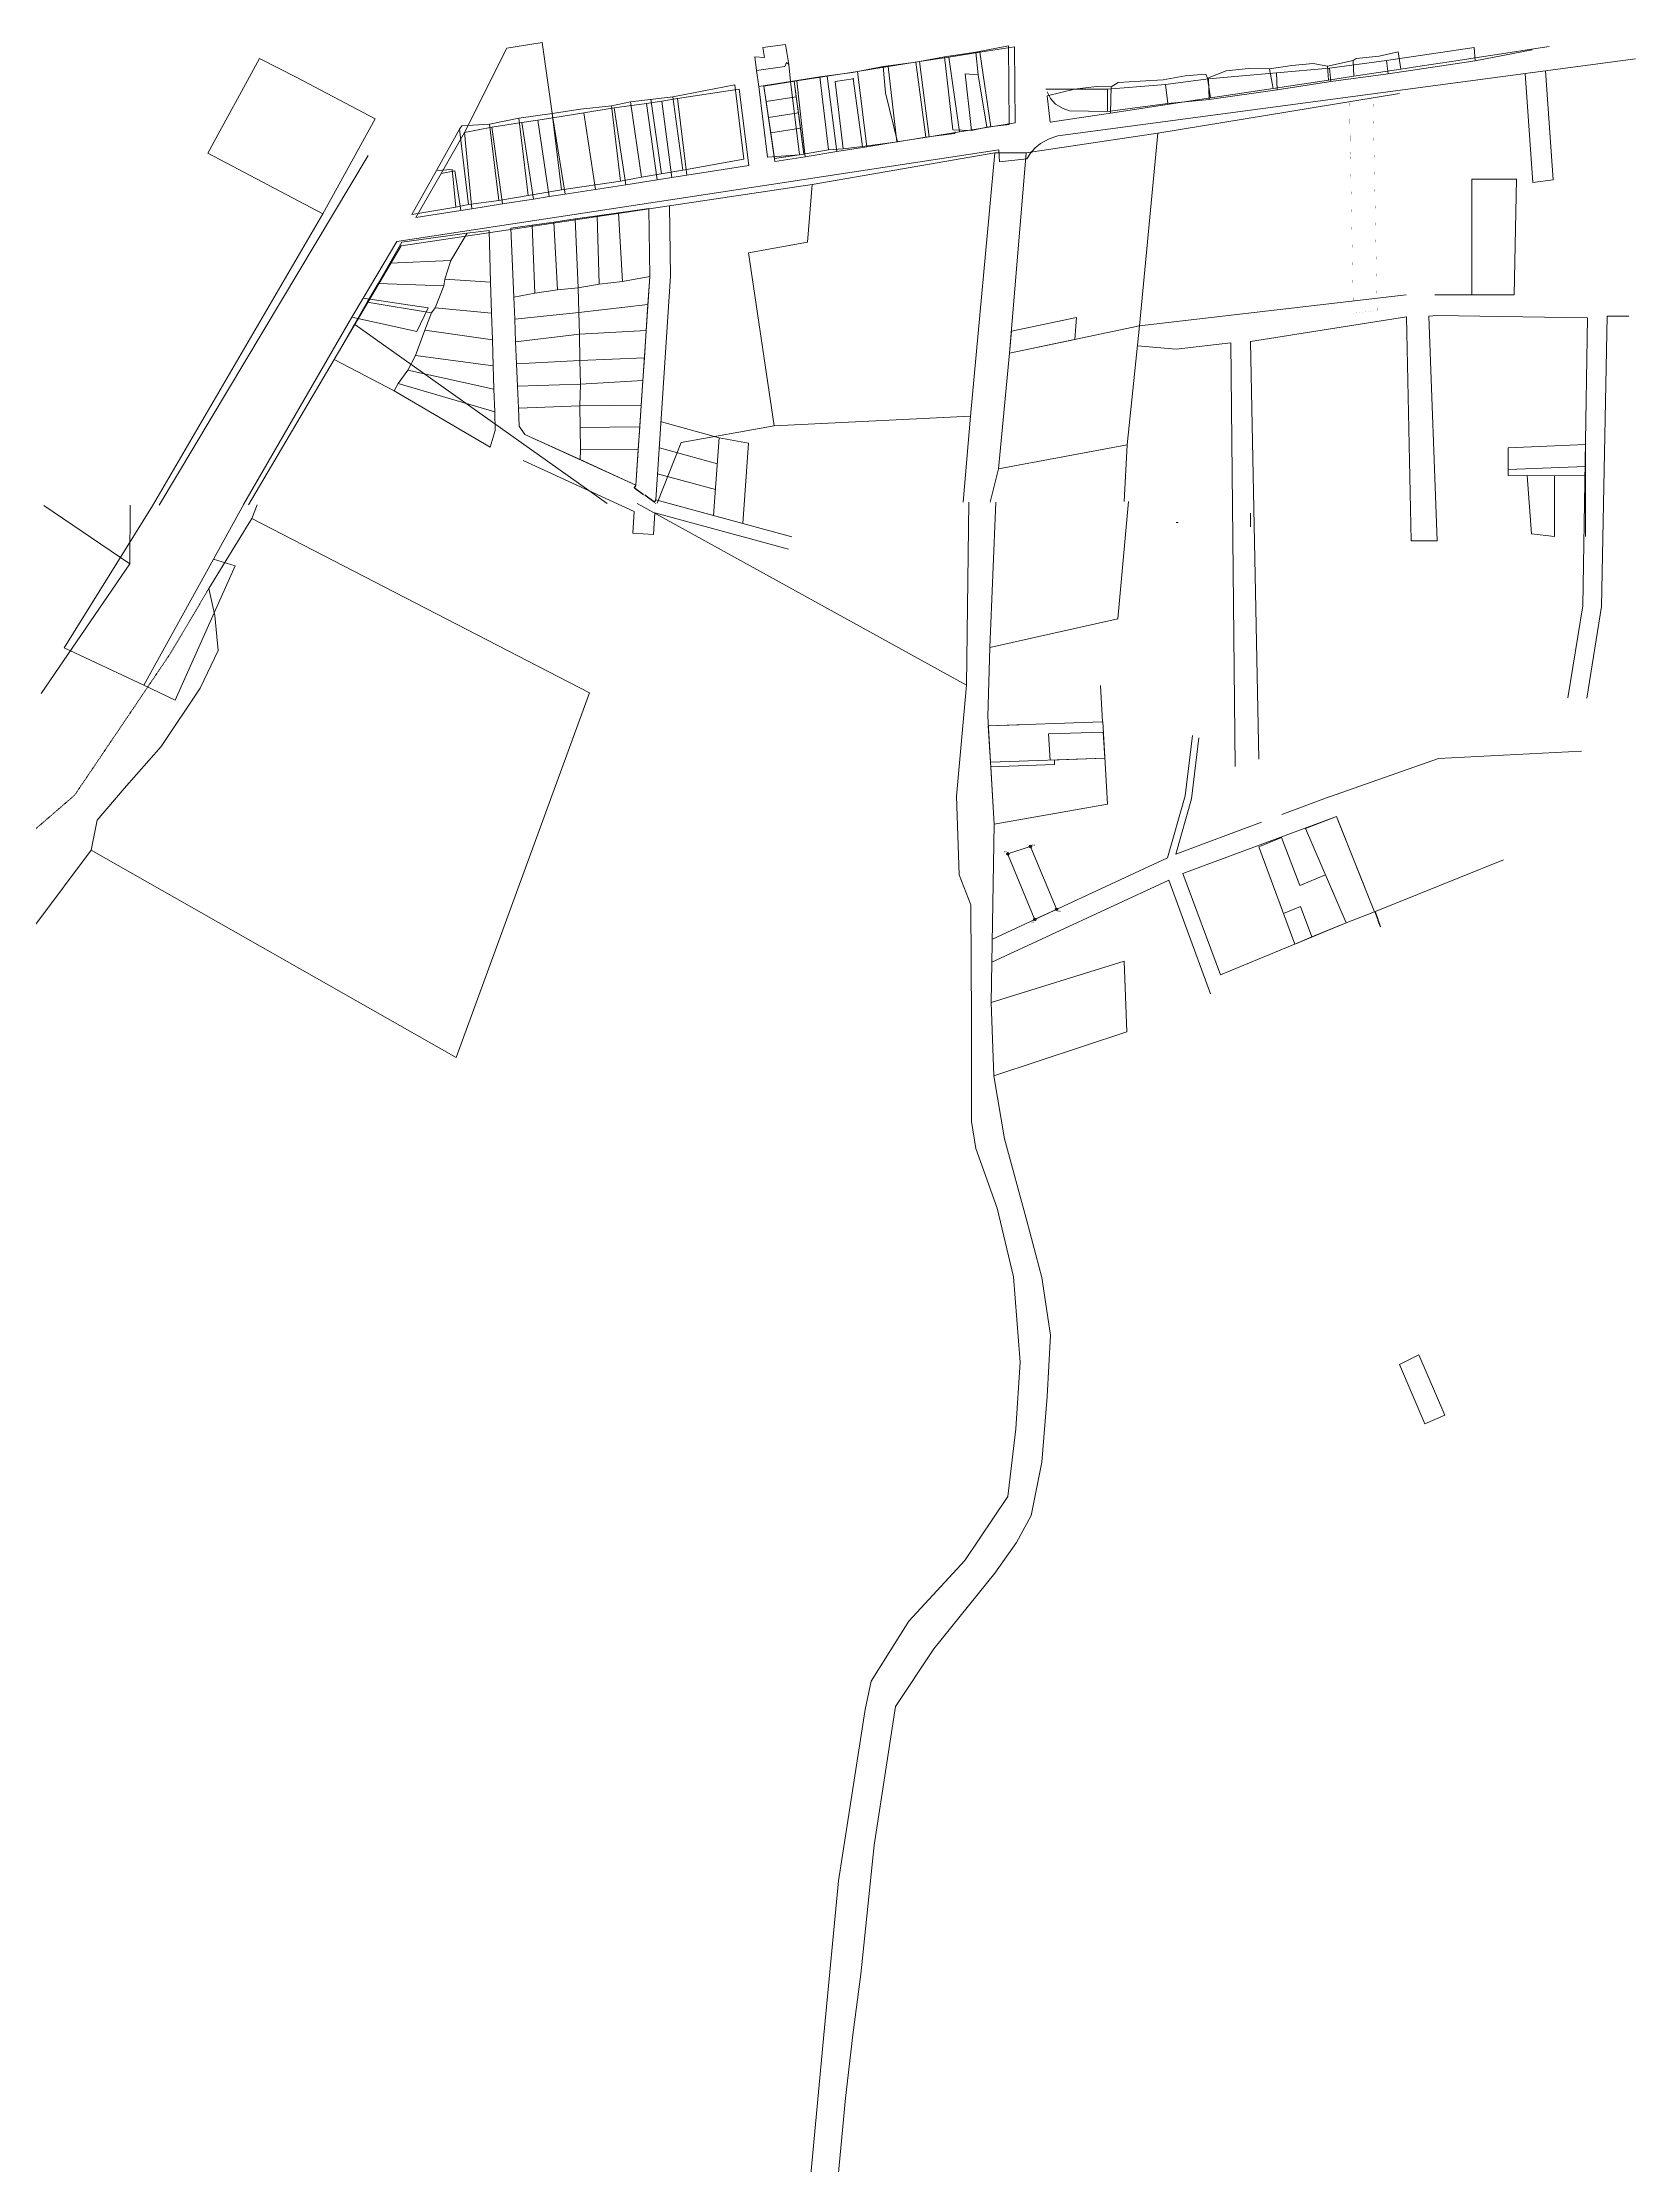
# Model space of a CAD drawing. Header units: metres. Extents: x 610261 to 617471, y 1314831 to 1317846.
# Drawn here: x 616857 to 617469, y 1317030 to 1317846 of the extents above; entities that cross this region are included whole.
import ezdxf
from ezdxf.enums import TextEntityAlignment as Align

# ---------------------------------------------------------------- set-up
doc = ezdxf.new("R2010")
doc.units = ezdxf.units.M
doc.header["$PDMODE"] = 34
doc.header["$PDSIZE"] = 0.15
doc.linetypes.add('HIDDEN', pattern=[0.375, 0.25, -0.125])
for name, color, linetype in [('2', 1, 'Continuous'), ('3', 7, 'Continuous'), ('CVL_CUADCON_LIN', 8, 'Continuous')]:
    doc.layers.add(name, color=color, linetype=linetype)
doc.layers.add('Nivel 2', color=7, linetype='Continuous', lineweight=0)
doc.layers.add('Nivel 30', color=7, linetype='Continuous', lineweight=0)
doc.dimstyles.get("Standard").update_dxf_attribs({"dimtxt": 0.18, "dimasz": 0.18, "dimexe": 0.18, "dimexo": 0.0625, "dimgap": 0.09, "dimtad": 0, "dimtih": 1, "dimtoh": 1, "dimdec": 4, "dimzin": 0, "dimdsep": 46, "dimtxsty": 'Standard', "dimcen": 0.09, "dimadec": 0, "dimazin": 0, "dimtfac": 1, "dimtdec": 4, "dimtofl": 0, "dimtmove": 2, "dimatfit": 3, "dimfxl": 1, "dimtolj": 1, "dimtzin": 0, "dimarcsym": 0})

# ---------------------------------------------------------------- blocks, each defined once
blk = doc.blocks.new('*D67')
at = {"layer": 'CVL_CUADCON_LIN', "color": 0, "lineweight": -2, "ltscale": 0.5, "transparency": 16777216}
for p, q in [((617084.74, 1317675.82), (617084.01, 1317674.82)), ((617084.26, 1317674.86), (617087.69, 1317672.35)), ((617091.61, 1317669.48), (617088.18, 1317671.99)), ((617092.38, 1317670.22), (617091.65, 1317669.22))]:
    blk.add_line(p, q, dxfattribs=at)
at = {"layer": 'CVL_CUADCON_LIN', "color": 0, "ltscale": 0.5, "transparency": 16777216}
for points in [[(617084.28, 1317674.88), (617084.24, 1317674.83), (617084.11, 1317674.96)], [(617091.63, 1317669.5), (617091.6, 1317669.45), (617091.76, 1317669.37)]]:
    blk.add_solid(points, dxfattribs=at)
at = {"layer": 'Defpoints', "color": 0, "ltscale": 0.5, "transparency": 16777216}
for p in [(617084.11, 1317674.96), (617084.77, 1317675.87), (617092.42, 1317670.28)]:
    blk.add_point(p, dxfattribs=at)
at = {"layer": 'CVL_CUADCON_LIN', "color": 0, "lineweight": 0, "ltscale": 0.5, "transparency": 16777216, "insert": (617087.94, 1317672.17), "char_height": 0.18, "attachment_point": 5}
blk.add_mtext('\\A1;9.4747', dxfattribs=at)
blk = doc.blocks.new('*D66')
at = {"layer": 'CVL_CUADCON_LIN', "color": 0, "lineweight": -2, "ltscale": 0.5, "transparency": 16777216}
for p, q in [((617368.89, 1317511.81), (617369.19, 1317511.92)), ((617369.08, 1317511.69), (617369.99, 1317509.22)), ((617371.03, 1317506.39), (617370.12, 1317508.86)), ((617370.96, 1317506.18), (617371.26, 1317506.28))]:
    blk.add_line(p, q, dxfattribs=at)
at = {"layer": 'CVL_CUADCON_LIN', "color": 0, "ltscale": 0.5, "transparency": 16777216}
for points in [[(617369.11, 1317511.7), (617369.05, 1317511.68), (617369.02, 1317511.85)], [(617371.05, 1317506.4), (617371, 1317506.38), (617371.09, 1317506.22)]]:
    blk.add_solid(points, dxfattribs=at)
at = {"layer": 'Defpoints', "color": 0, "ltscale": 0.5, "transparency": 16777216}
for p in [(617368.84, 1317511.79), (617370.9, 1317506.15), (617371.09, 1317506.22)]:
    blk.add_point(p, dxfattribs=at)
at = {"layer": 'CVL_CUADCON_LIN', "color": 0, "lineweight": 0, "ltscale": 0.5, "transparency": 16777216, "insert": (617370.05, 1317509.04), "char_height": 0.18, "attachment_point": 5}
blk.add_mtext('\\A1;5.9997', dxfattribs=at)

msp = doc.modelspace()

# ---------------------------------------------------------------- linework, layer by layer
at = {"lineweight": 0}
for points in [[(617426.78945, 1317834.1774), (617434.61999, 1317835.22273), (617437.54633, 1317793.3248), (617429.71579, 1317792.27947)], [(617423.39425, 1317793.58316), (617422.49418, 1317749.14227), (617406.29417, 1317749.14227), (617406.29411, 1317793.59229)]]:
    msp.add_lwpolyline(points, close=True, dxfattribs=at)
at = {"linetype": 'Continuous', "lineweight": 0, "flags": 128}
msp.add_lwpolyline([(617426.78945, 1317834.1774), (617434.61999, 1317835.22273), (617437.54633, 1317793.3248), (617429.71579, 1317792.27947)], close=True, dxfattribs=at)
for points in [[(617321.15472, 1317665.154), (617321.15472, 1317659.904)], [(617321.15472, 1317663.904), (617321.15472, 1317659.904)], [(617293.35923, 1317661.57017), (617292.56289, 1317661.4938)]]:
    msp.add_lwpolyline(points, dxfattribs=at)
at = {"lineweight": 0}
msp.add_lwpolyline([(617357.91522, 1317507.58644), (617338.13551, 1317499.41792), (617324.33512, 1317536.80201), (617333.02024, 1317540.39772), (617340.15614, 1317521.92831), (617350.00193, 1317526.00451)], dxfattribs=at)
at = {"layer": '2', "linetype": 'Continuous', "lineweight": 0}
for p, q in [((617142.25172, 1317845.373), (617133.56972, 1317844.209)), ((617134.24772, 1317840.299), (617133.56972, 1317844.209)), ((617142.25172, 1317845.373), (617143.55672, 1317837.704)), ((617203.49272, 1317840.606), (617215.52472, 1317842.447)), ((617215.52472, 1317842.447), (617228.06272, 1317844.85)), ((617216.42872, 1317833.709), (617215.52472, 1317842.447)), ((617373.44072, 1317839.146), (617407.10072, 1317844.25)), ((617407.10072, 1317844.25), (617407.58072, 1317839.119)), ((617429.45872, 1317843.248), (617407.58072, 1317839.119)), ((617130.48672, 1317840.635), (617134.24772, 1317840.299)), ((617131.12072, 1317835.403), (617130.48672, 1317840.635)), ((617141.98572, 1317836.933), (617131.12072, 1317835.403)), ((617131.12072, 1317835.403), (617132.06372, 1317829.206)), ((617142.74072, 1317838.462), (617141.98572, 1317836.933)), ((617143.55672, 1317837.704), (617142.74072, 1317838.462)), ((617143.55672, 1317837.704), (617144.24772, 1317831.099)), ((617168.00872, 1317834.577), (617155.46772, 1317832.885)), ((617179.83572, 1317836.824), (617168.00872, 1317834.577)), ((617192.42672, 1317838.566), (617179.83572, 1317836.824)), ((617180.74472, 1317826.763), (617179.83572, 1317836.824)), ((617203.49272, 1317840.606), (617192.42672, 1317838.566)), ((617196.26772, 1317809.764), (617192.42672, 1317838.566)), ((617206.66972, 1317812.512), (617203.49272, 1317840.606)), ((617304.93772, 1317832.082), (617331.14172, 1317834.505)), ((617331.14172, 1317834.505), (617351.55672, 1317836.237)), ((617331.14172, 1317834.505), (617331.37472, 1317827.847)), ((617351.55672, 1317836.237), (617373.44072, 1317839.146)), ((617351.55672, 1317836.237), (617351.98672, 1317831.156)), ((617373.44072, 1317839.146), (617374.02272, 1317834.066)), ((617407.58072, 1317839.119), (617374.02272, 1317834.066)), ((616954.38472, 1317832.609), (616984.53372, 1317816.752)), ((617098.95672, 1317825.273), (617122.76272, 1317829.87)), ((617144.24772, 1317831.099), (617132.06372, 1317829.206)), ((617132.06372, 1317829.206), (617135.43872, 1317802.079)), ((617144.24772, 1317831.099), (617155.46772, 1317832.885)), ((617147.72972, 1317802.905), (617144.24772, 1317831.099)), ((617155.46772, 1317832.885), (617158.84672, 1317804.894)), ((617168.37472, 1317832.189), (617161.36872, 1317831.137)), ((617161.36872, 1317831.137), (617164.48472, 1317805.228)), ((617171.94872, 1317806.182), (617168.37472, 1317832.189)), ((617185.40372, 1317807.929), (617180.74472, 1317826.763)), ((617213.78372, 1317812.244), (617211.44872, 1317834.09)), ((617211.44872, 1317834.09), (617216.42872, 1317833.709)), ((617216.42872, 1317833.709), (617219.67072, 1317813.596)), ((617266.08972, 1317828.221), (617288.38472, 1317829.912)), ((617378.42055, 1317826.53467), (617285.55355, 1317811.19167)), ((617288.38472, 1317829.912), (617304.93772, 1317832.082)), ((617288.38472, 1317829.912), (617289.28172, 1317822.648)), ((617304.93772, 1317832.082), (617305.27872, 1317824.205)), ((617331.37472, 1317827.847), (617305.27872, 1317824.205)), ((617351.98672, 1317831.156), (617331.37472, 1317827.847)), ((617374.02272, 1317834.066), (617351.98672, 1317831.156)), ((617039.80772, 1317816.987), (617052.60172, 1317818.832)), ((617052.60172, 1317818.832), (617063.41572, 1317820.413)), ((617052.60172, 1317818.832), (617056.19072, 1317789.47)), ((617075.34872, 1317821.796), (617063.41572, 1317820.413)), ((617082.70772, 1317823.359), (617075.34872, 1317821.796)), ((617078.78372, 1317792.789), (617075.34872, 1317821.796)), ((617098.95672, 1317825.273), (617082.70772, 1317823.359)), ((617086.90572, 1317794.305), (617082.70772, 1317823.359)), ((617090.48272, 1317824.275), (617094.61172, 1317795.602)), ((617098.95672, 1317825.273), (617102.79472, 1317796.98)), ((617289.28172, 1317822.648), (617266.07872, 1317819.58)), ((617305.27872, 1317824.205), (617289.28172, 1317822.648)), ((616984.53372, 1317816.752), (616964.37872, 1317780.252)), ((617016.96472, 1317812.802), (617008.04572, 1317796.846)), ((617017.87272, 1317814.129), (617016.96472, 1317812.802)), ((617016.96472, 1317812.802), (617020.34872, 1317783.845)), ((617028.48872, 1317814.692), (617017.87272, 1317814.129)), ((617028.48872, 1317814.692), (617039.80772, 1317816.987)), ((617032.02672, 1317785.329), (617028.48872, 1317814.692)), ((617043.39872, 1317787.218), (617039.80772, 1317816.987)), ((617196.26772, 1317809.764), (617185.40372, 1317807.929)), ((617207.23472, 1317811.092), (617196.26772, 1317809.764)), ((617213.78372, 1317812.244), (617206.66972, 1317812.512)), ((617207.68872, 1317811.806), (617207.23472, 1317811.092)), ((617219.67072, 1317813.596), (617213.78372, 1317812.244)), ((617285.55355, 1317811.19167), (617234.79955, 1317803.74767)), ((617285.55355, 1317811.19167), (617278.45355, 1317737.17067)), ((616901.44055, 1317668.19467), (616981.79055, 1317802.62667)), ((617135.43872, 1317802.079), (617147.72972, 1317802.905)), ((617158.84672, 1317804.894), (617147.72972, 1317802.905)), ((617222.86055, 1317803.67067), (617152.57855, 1317791.52467)), ((617164.48472, 1317805.228), (617158.84672, 1317804.894)), ((617164.48472, 1317805.228), (617171.94872, 1317806.182)), ((617185.40372, 1317807.929), (617171.94872, 1317806.182)), ((617213.41255, 1317702.43367), (617222.86055, 1317803.67067)), ((617234.79955, 1317803.74767), (617222.86055, 1317803.67067)), ((617228.48355, 1317726.68067), (617234.79955, 1317803.74767)), ((617008.04572, 1317796.846), (617014.08972, 1317797.233)), ((617014.08972, 1317797.233), (617015.52672, 1317782.804)), ((617078.78372, 1317792.789), (617086.90572, 1317794.305)), ((617102.79472, 1317796.98), (617086.90572, 1317794.305)), ((617152.57855, 1317791.52467), (616994.48255, 1317767.88167)), ((617020.34872, 1317783.845), (617032.02672, 1317785.329)), ((617043.39872, 1317787.218), (617032.02672, 1317785.329)), ((617056.19072, 1317789.47), (617043.39872, 1317787.218)), ((617056.19072, 1317789.47), (617078.78372, 1317792.789)), ((616964.37872, 1317780.252), (616898.84572, 1317667.98)), ((617015.52672, 1317782.804), (617020.34872, 1317783.845)), ((616994.48255, 1317767.88167), (616935.74555, 1317668.32267)), ((616975.58472, 1317740.457), (616979.81872, 1317747.799)), ((616933.89972, 1317668.416), (616975.58472, 1317740.457)), ((617073.68355, 1317668.83467), (616976.65855, 1317737.66967)), ((617228.48355, 1317726.68067), (617278.45355, 1317737.17067)), ((617278.45355, 1317737.17067), (617273.69655, 1317691.38267)), ((617224.22455, 1317682.16667), (617228.48355, 1317726.68067)), ((617213.41255, 1317702.43367), (617137.99155, 1317698.64367)), ((617210.59355, 1317669.34367), (617213.41255, 1317702.43367)), ((617273.69655, 1317691.38267), (617224.22455, 1317682.16667)), ((617273.69655, 1317691.38267), (617272.58255, 1317669.57467)), ((617221.00755, 1317669.38267), (617224.22455, 1317682.16667)), ((616857.08855, 1317668.02667), (616890.09655, 1317645.60967)), ((616890.09655, 1317645.60967), (616890.26655, 1317668.15067)), ((616937.11355, 1317663.08767), (616920.57255, 1317636.16667)), ((616922.25972, 1317647.429), (616933.99072, 1317668.557)), ((616939.14555, 1317668.33167), (616937.11355, 1317663.08767)), ((617211.93455, 1317598.94167), (617085.22955, 1317668.87467)), ((617212.76655, 1317669.34867), (617211.93455, 1317598.94167)), ((617223.18655, 1317669.38767), (617220.84255, 1317613.41767)), ((616922.25972, 1317647.429), (616895.52172, 1317599.007)), ((616855.99955, 1317595.83567), (616890.09655, 1317645.60967)), ((617222.54855, 1317545.55167), (617221.45955, 1317476.92667)), ((617221.45955, 1317476.92667), (617222.44655, 1317448.71167)), ((617222.44655, 1317448.71167), (617273.53055, 1317465.67667)), ((617168.19555, 1317079.97967), (617165.37555, 1317055.58367))]:
    msp.add_line(p, q, dxfattribs=at)
for points in [[(617228.06272, 1317844.85), (617228.35372, 1317814.606), (617219.67072, 1317813.596)], [(616954.38472, 1317832.609), (616939.97372, 1317839.956), (616920.17372, 1317803.508), (616964.37872, 1317780.252)], [(616979.81872, 1317747.799), (616992.77572, 1317769.622), (617224.33372, 1317804.826), (617224.60872, 1317800.252), (617235.17172, 1317801.324), (617236.48172, 1317803.618), (617238.20072, 1317805.507), (617240.37672, 1317807.247), (617243.72172, 1317809.094), (617247.01872, 1317810.179), (617469.20772, 1317839.84)], [(617122.76272, 1317829.87), (617126.29772, 1317801.218), (617102.79472, 1317796.98)], [(617242.97872, 1317827.187), (617244.26072, 1317824.601), (617246.15072, 1317822.374), (617249.10472, 1317820.712), (617251.49672, 1317819.86), (617266.07872, 1317819.58), (617266.08972, 1317828.221), (617242.46672, 1317828.125)], [(617008.04572, 1317796.846), (616998.62172, 1317780.022), (617015.52672, 1317782.804)], [(617137.99155, 1317698.64367), (617128.12355, 1317765.18267), (617150.70255, 1317769.39567), (617152.57855, 1317791.52467)], [(616975.58472, 1317740.457), (617000.55472, 1317734.995), (617004.83172, 1317744.065), (616979.81872, 1317747.799)], [(617137.99155, 1317698.64367), (617102.21755, 1317692.31167), (617092.98055, 1317668.90667)], [(616898.84572, 1317667.98), (616864.83372, 1317613.287), (616895.52172, 1317599.007)], [(616937.11355, 1317663.08767), (617066.86655, 1317596.07567), (617015.65255, 1317455.83767), (616875.24455, 1317535.57167)], [(617274.25255, 1317669.57767), (617270.14155, 1317624.53867), (617220.84255, 1317613.41767)], [(616895.52172, 1317599.007), (616907.61672, 1317593.182), (616930.61572, 1317644.844), (616922.25972, 1317647.429)], [(616920.57255, 1317636.16667), (616922.84655, 1317625.74267), (616924.10255, 1317612.27067), (616917.22855, 1317597.79067), (616902.21655, 1317575.44267), (616887.97255, 1317559.19367), (616877.54255, 1317547.00667), (616875.24455, 1317535.57167)], [(617220.84255, 1317613.41767), (617220.05255, 1317586.98467), (617222.54855, 1317545.55167)], [(617211.93455, 1317598.94167), (617208.07855, 1317556.24567), (617209.06355, 1317525.99767), (617213.62355, 1317514.55367), (617213.83155, 1317470.32767), (617213.78955, 1317431.18567), (617215.55755, 1317420.76267), (617223.66255, 1317397.87667), (617229.98655, 1317371.43467), (617232.49255, 1317338.64467), (617230.94055, 1317312.97567), (617227.86455, 1317287.05367), (617211.32455, 1317262.41967), (617189.70455, 1317239.06367), (617175.19955, 1317215.95167), (617172.90155, 1317205.02567), (617162.66955, 1317139.20867), (617157.01755, 1317079.99367), (617149.82155, 1317002.98967), (617146.22555, 1316965.63067), (617141.61355, 1316929.03567)], [(616875.24455, 1317535.57167), (616854.38155, 1317507.63967), (616825.89155, 1317474.12467), (616810.11755, 1317452.54167), (616802.73855, 1317441.87567), (616787.48655, 1317433.76167), (616754.69055, 1317412.45267), (616737.14255, 1317395.69967), (616690.60555, 1317353.82167), (616657.79855, 1317322.09167), (616637.96355, 1317305.08667), (616625.23655, 1317282.22767), (616602.80455, 1317211.08767), (616581.40155, 1317150.87667), (616558.24955, 1317120.40667), (616438.93655, 1316969.57967)], [(617273.53055, 1317465.67667), (617272.54255, 1317492.87467), (617221.45955, 1317476.92667)], [(617222.44655, 1317448.71167), (617226.48555, 1317424.56167), (617235.09055, 1317393.03367), (617240.91055, 1317371.16667), (617244.18955, 1317349.04967), (617242.89455, 1317325.41467), (617240.83555, 1317300.25367), (617236.74855, 1317279.67167), (617231.14855, 1317269.25767), (617222.75255, 1317257.57567), (617199.34755, 1317228.37567), (617184.58955, 1317206.28167), (617176.40255, 1317152.91567), (617171.26955, 1317103.35967), (617168.19555, 1317079.97967)], [(617165.37555, 1317055.58367), (617161.77855, 1317017.46267), (617160.73555, 1316993.06267), (617157.66755, 1316974.51267), (617156.13055, 1316962.05967), (617152.04755, 1316945.03567), (617152.79455, 1316930.80067)]]:
    msp.add_lwpolyline(points, dxfattribs=at)
msp.add_point((617168.37472, 1317832.189), dxfattribs=at)
at = {"layer": '3', "linetype": 'HIDDEN', "lineweight": 0}
msp.add_lwpolyline([(616811.95355, 1317507.43967), (616868.91555, 1317556.67667), (616905.30255, 1317610.51467), (616920.57255, 1317636.16667)], dxfattribs=at)
at = {"layer": 'CVL_CUADCON_LIN', "lineweight": 0, "ltscale": 0.5}
for p, q in [((617149.35115, 1317803.2305), (617145.62804, 1317831.18364)), ((617138.08799, 1317801.46948), (617149.35115, 1317803.2305))]:
    msp.add_line(p, q, dxfattribs=at)
at = {"layer": 'CVL_CUADCON_LIN', "lineweight": 0, "ltscale": 0.5, "flags": 128}
for points in [[(617133.96872, 1317829.367), (617145.62804, 1317831.18364)], [(617133.96872, 1317829.367), (617134.84516, 1317823.43136), (617135.75081, 1317817.29786), (617136.62725, 1317811.36222), (617138.08799, 1317801.46948)], [(617133.96872, 1317829.367), (617134.84516, 1317823.43136), (617135.75081, 1317817.29786), (617136.62725, 1317811.36222)], [(617145.62804, 1317831.18364), (617146.42019, 1317825.23617), (617147.23875, 1317819.09044), (617148.0309, 1317813.14296)], [(617089.70272, 1317782.303), (617090.12672, 1317756.179)], [(617097.68733, 1317783.31578), (617098.12566, 1317756.30883), (617092.42134, 1317670.27542)], [(617097.68733, 1317783.31578), (617098.12566, 1317756.30883)], [(617090.12672, 1317756.179), (617084.77472, 1317675.87)], [(617098.12566, 1317756.30883), (617092.42134, 1317670.27542)], [(617380.99955, 1317749.01667), (617278.45355, 1317737.17067)], [(617406.23412, 1317749.07155), (617392.03415, 1317749.04067)], [(617450.77633, 1317740.18948), (617392.76527, 1317741.1408), (617389.65911, 1317740.86524), (617392.94738, 1317654.46916), (617382.91042, 1317654.46916), (617381.13278, 1317740.60672), (617321.11765, 1317731.18794), (617324.38817, 1317570.58172)], [(617450.77633, 1317740.18948), (617448.99057, 1317629.53127), (617443.12355, 1317594.07267)], [(617466.64948, 1317740.81745), (617458.27632, 1317740.90342), (617456.13351, 1317629.1743), (617450.43814, 1317593.98475)], [(617228.48355, 1317726.68067), (617229.17457, 1317735.1124)], [(617228.48355, 1317726.68067), (617253.53745, 1317731.94014)], [(617277.65048, 1317729.44083), (617292.56788, 1317728.1399), (617313.62331, 1317730.5588), (617315.26118, 1317567.71253)], [(617116.74832, 1317694.14749), (617094.55875, 1317700.19919)], [(617084.77472, 1317675.87), (617042.08772, 1317695.416)], [(617116.09592, 1317684.15652), (617093.84628, 1317690.2246)], [(617116.09592, 1317684.15652), (617093.84628, 1317690.2246)], [(617084.11472, 1317665.8155), (617041.42772, 1317685.3615)], [(617115.38345, 1317674.18193), (617093.13381, 1317680.25001)], [(617115.38345, 1317674.18193), (617093.13381, 1317680.25001)], [(617420.16806, 1317681.85278), (617420.16806, 1317679.62278)], [(617420.16806, 1317679.62278), (617449.99098, 1317679.42391)], [(617437.99125, 1317679.50393), (617437.99125, 1317656.20393)], [(617449.99098, 1317683.12391), (617449.99098, 1317679.42391)], [(617449.99098, 1317679.42391), (617449.99098, 1317656.12391)], [(617084.11472, 1317665.8155), (617083.5618, 1317657.47633)], [(617092.09057, 1317665.28667), (617091.53765, 1317656.9475)], [(617092.09057, 1317665.28667), (617092.07785, 1317665.09485)], [(617092.09057, 1317665.28667), (617143.49309, 1317651.2678)], [(617092.33043, 1317668.90433), (617092.33025, 1317668.90164)], [(617092.42134, 1317670.27542), (617144.78237, 1317655.99514)], [(617114.67097, 1317664.20734), (617092.42134, 1317670.27542)], [(617083.5618, 1317657.47633), (617091.53765, 1317656.9475)], [(617263.40473, 1317598.851), (617264.24659, 1317584.87634)], [(617220.27532, 1317583.28669), (617264.24659, 1317584.87634)], [(617220.27532, 1317583.28669), (617232.10877, 1317583.71449)], [(617220.27532, 1317583.28669), (617221.11718, 1317569.31202)], [(617266.15446, 1317553.2063), (617264.34073, 1317584.87974)], [(617264.48231, 1317580.96343), (617243.49602, 1317580.20473), (617244.10216, 1317570.14298)], [(617289.19135, 1317532.55719), (617296.02157, 1317556.38265), (617298.83316, 1317579.56609)], [(617292.35177, 1317534.00357), (617298.46471, 1317555.32698), (617301.30953, 1317578.78445)], [(617351.49615, 1317556.05583), (617393.48834, 1317570.80232), (617448.42532, 1317573.5537)], [(617221.11718, 1317569.31202), (617265.08845, 1317570.90167)], [(617221.2194, 1317567.6151), (617245.80334, 1317568.50386)], [(617266.15446, 1317553.2063), (617222.54855, 1317545.55167), (617221.2194, 1317567.6151)], [(617265.08845, 1317570.90167), (617244.10216, 1317570.14298)], [(617245.70112, 1317570.20078), (617245.80334, 1317568.50386)], [(617354.14683, 1317548.50773), (617295.14683, 1317526.50773)], [(617351.35177, 1317556.00357), (617333.23645, 1317549.24871)], [(617325.34635, 1317546.30664), (617292.35177, 1317534.00357)], [(617354.83533, 1317546.78648), (617368.83533, 1317511.78648), (617357.91519, 1317507.58642)], [(617221.84672, 1317501.32489), (617289.19135, 1317532.55719)], [(617237.98507, 1317509.35996), (617227.95536, 1317533.61844)], [(617228.23888, 1317534.23796), (617236.04066, 1317536.82654)], [(617236.70688, 1317536.52219), (617246.36685, 1317513.24721)], [(617295.14683, 1317526.50773), (617309.54774, 1317487.61191)], [(617350.00193, 1317526.00451), (617357.91522, 1317507.58644)], [(617418.44654, 1317531.88034), (617368.83533, 1317511.78648)], [(617221.70574, 1317492.44106), (617289.70519, 1317523.97703)], [(617289.68747, 1317523.96881), (617305.71184, 1317480.3469)], [(617246.10492, 1317512.57504), (617238.62971, 1317509.10826)], [(617338.13551, 1317499.41792), (617333.80665, 1317511.14443)], [(617357.91519, 1317507.58642), (617309.54774, 1317487.61191)], [(617357.91519, 1317507.58642), (617338.13551, 1317499.41792)], [(617338.13551, 1317499.41792), (617344.74426, 1317502.14682)], [(617344.74426, 1317502.14682), (617357.91519, 1317507.58642)], [(617388.14355, 1317314.92667), (617378.37885, 1317337.71252)], [(617388.14355, 1317314.92667), (617395.86436, 1317318.23559)]]:
    msp.add_lwpolyline(points, dxfattribs=at)
for points in [[(617134.84516, 1317823.43136), (617133.96872, 1317829.367), (617145.62804, 1317831.18364), (617146.42019, 1317825.23617)], [(617135.75081, 1317817.29786), (617134.84516, 1317823.43136), (617146.42019, 1317825.23617), (617147.23875, 1317819.09044)], [(617136.62725, 1317811.36222), (617135.75081, 1317817.29786), (617147.23875, 1317819.09044), (617148.0309, 1317813.14296)], [(617138.08799, 1317801.46948), (617136.62725, 1317811.36222), (617148.0309, 1317813.14296), (617149.35115, 1317803.2305)], [(617406.29417, 1317749.14227), (617422.49418, 1317749.14227), (617423.39425, 1317793.58316), (617406.29411, 1317793.59229)], [(617228.48355, 1317726.68067), (617229.17457, 1317735.1124), (617254.22847, 1317740.37187), (617253.53745, 1317731.94014)], [(617114.61091, 1317664.22372), (617125.85041, 1317661.15841), (617128.06085, 1317692.0795), (617116.74832, 1317694.14749)], [(617449.99098, 1317691.52391), (617449.99098, 1317683.12391), (617420.16806, 1317681.85278), (617420.16806, 1317690.25278)], [(617427.59148, 1317679.57328), (617429.18985, 1317657.13013), (617437.99125, 1317656.20393), (617437.99125, 1317679.50393)], [(617427.59148, 1317679.57328), (617437.99125, 1317679.50393), (617437.99125, 1317656.20393), (617429.18985, 1317657.13013)], [(617244.10216, 1317570.14298), (617265.08845, 1317570.90167), (617264.48231, 1317580.96343), (617243.49602, 1317580.20473)], [(617342.30269, 1317543.92445), (617357.91519, 1317507.58642), (617368.83533, 1317511.78648), (617354.14683, 1317548.50773)], [(617342.30269, 1317543.92445), (617357.91519, 1317507.58642), (617368.83533, 1317511.78648), (617354.14683, 1317548.50773)], [(617344.74426, 1317502.14682), (617338.13551, 1317499.41792), (617333.80665, 1317511.14443), (617340.41541, 1317513.87333)], [(617388.14355, 1317314.92667), (617395.86436, 1317318.23559), (617385.88002, 1317341.49304), (617378.37885, 1317337.71252)]]:
    msp.add_lwpolyline(points, close=True, dxfattribs=at)
at = {"layer": 'CVL_CUADCON_LIN', "lineweight": 0, "ltscale": 0.5, "const_width": 0.02, "flags": 128}
msp.add_lwpolyline([(617359.14822, 1317825.14767), (617368.21776, 1317826.3584), (617369.85297, 1317743.07445), (617360.71447, 1317742.01242)], close=True, dxfattribs=at)
for points in [[(617359.14822, 1317825.14767), (617368.21776, 1317826.3584)], [(617360.71447, 1317742.01242), (617369.85297, 1317743.07445), (617368.21776, 1317826.3584)], [(617359.64596, 1317800.65272), (617359.14822, 1317825.14767)], [(617359.14822, 1317825.14767), (617360.71447, 1317742.01242)]]:
    msp.add_lwpolyline(points, dxfattribs=at)
at = {"layer": 'CVL_CUADCON_LIN', "lineweight": 0, "ltscale": 0.5}
for centre in [(617227.76432, 1317534.0805), (617236.51522, 1317536.984), (617238.17612, 1317508.8979), (617246.55852, 1317512.7854)]:
    msp.add_circle(centre, 0.5, dxfattribs=at)
for p in [(617227.76432, 1317534.0805), (617236.51522, 1317536.984), (617238.17612, 1317508.8979), (617246.55852, 1317512.7854)]:
    msp.add_point(p, dxfattribs=at)
at = {"layer": 'Nivel 2', "linetype": 'Continuous', "lineweight": 0}
for p, q in [((617142.25172, 1317845.373), (617133.56972, 1317844.209)), ((617134.24772, 1317840.299), (617133.56972, 1317844.209)), ((617142.25172, 1317845.373), (617143.55672, 1317837.704)), ((617203.49272, 1317840.606), (617215.52472, 1317842.447)), ((617215.52472, 1317842.447), (617228.06272, 1317844.85)), ((617216.42872, 1317833.709), (617215.52472, 1317842.447)), ((617373.44072, 1317839.146), (617407.10072, 1317844.25)), ((617407.10072, 1317844.25), (617407.58072, 1317839.119)), ((617429.45872, 1317843.248), (617407.58072, 1317839.119)), ((617131.12072, 1317835.403), (617130.48672, 1317840.635)), ((617130.48672, 1317840.635), (617134.24772, 1317840.299)), ((617141.98572, 1317836.933), (617131.12072, 1317835.403)), ((617131.12072, 1317835.403), (617132.06372, 1317829.206)), ((617142.74072, 1317838.462), (617141.98572, 1317836.933)), ((617143.55672, 1317837.704), (617142.74072, 1317838.462)), ((617143.55672, 1317837.704), (617144.24772, 1317831.099)), ((617168.00872, 1317834.577), (617155.46772, 1317832.885)), ((617179.83572, 1317836.824), (617168.00872, 1317834.577)), ((617192.42672, 1317838.566), (617179.83572, 1317836.824)), ((617180.74472, 1317826.763), (617179.83572, 1317836.824)), ((617203.49272, 1317840.606), (617192.42672, 1317838.566)), ((617196.26772, 1317809.764), (617192.42672, 1317838.566)), ((617206.66972, 1317812.512), (617203.49272, 1317840.606)), ((617304.93772, 1317832.082), (617331.14172, 1317834.505)), ((617331.14172, 1317834.505), (617351.55672, 1317836.237)), ((617331.14172, 1317834.505), (617331.37472, 1317827.847)), ((617351.55672, 1317836.237), (617373.44072, 1317839.146)), ((617351.55672, 1317836.237), (617351.98672, 1317831.156)), ((617373.44072, 1317839.146), (617374.02272, 1317834.066)), ((617407.58072, 1317839.119), (617374.02272, 1317834.066)), ((616954.38472, 1317832.609), (616984.53372, 1317816.752)), ((617098.95672, 1317825.273), (617122.76272, 1317829.87)), ((617144.24772, 1317831.099), (617132.06372, 1317829.206)), ((617132.06372, 1317829.206), (617135.43872, 1317802.079)), ((617144.24772, 1317831.099), (617155.46772, 1317832.885)), ((617147.72972, 1317802.905), (617144.24772, 1317831.099)), ((617155.46772, 1317832.885), (617158.84672, 1317804.894)), ((617168.37472, 1317832.189), (617161.36872, 1317831.137)), ((617161.36872, 1317831.137), (617164.48472, 1317805.228)), ((617171.94872, 1317806.182), (617168.37472, 1317832.189)), ((617185.40372, 1317807.929), (617180.74472, 1317826.763)), ((617211.44872, 1317834.09), (617216.42872, 1317833.709)), ((617213.78372, 1317812.244), (617211.44872, 1317834.09)), ((617216.42872, 1317833.709), (617219.67072, 1317813.596)), ((617266.08972, 1317828.221), (617288.38472, 1317829.912)), ((617288.38472, 1317829.912), (617304.93772, 1317832.082)), ((617288.38472, 1317829.912), (617289.28172, 1317822.648)), ((617304.93772, 1317832.082), (617305.27872, 1317824.205)), ((617331.37472, 1317827.847), (617305.27872, 1317824.205)), ((617351.98672, 1317831.156), (617331.37472, 1317827.847)), ((617374.02272, 1317834.066), (617351.98672, 1317831.156)), ((617039.80772, 1317816.987), (617052.60172, 1317818.832)), ((617052.60172, 1317818.832), (617063.41572, 1317820.413)), ((617052.60172, 1317818.832), (617056.19072, 1317789.47)), ((617075.34872, 1317821.796), (617063.41572, 1317820.413)), ((617082.70772, 1317823.359), (617075.34872, 1317821.796)), ((617078.78372, 1317792.789), (617075.34872, 1317821.796)), ((617098.95672, 1317825.273), (617082.70772, 1317823.359)), ((617086.90572, 1317794.305), (617082.70772, 1317823.359)), ((617090.48272, 1317824.275), (617094.61172, 1317795.602)), ((617098.95672, 1317825.273), (617102.79472, 1317796.98)), ((617289.28172, 1317822.648), (617266.07872, 1317819.58)), ((617305.27872, 1317824.205), (617289.28172, 1317822.648)), ((616984.53372, 1317816.752), (616964.37872, 1317780.252)), ((617016.96472, 1317812.802), (617008.04572, 1317796.846)), ((617017.87272, 1317814.129), (617016.96472, 1317812.802)), ((617016.96472, 1317812.802), (617020.34872, 1317783.845)), ((617028.48872, 1317814.692), (617017.87272, 1317814.129)), ((617028.48872, 1317814.692), (617039.80772, 1317816.987)), ((617032.02672, 1317785.329), (617028.48872, 1317814.692)), ((617043.39872, 1317787.218), (617039.80772, 1317816.987)), ((617196.26772, 1317809.764), (617185.40372, 1317807.929)), ((617207.23472, 1317811.092), (617196.26772, 1317809.764)), ((617213.78372, 1317812.244), (617206.66972, 1317812.512)), ((617207.68872, 1317811.806), (617207.23472, 1317811.092)), ((617219.67072, 1317813.596), (617213.78372, 1317812.244)), ((617135.43872, 1317802.079), (617147.72972, 1317802.905)), ((617158.84672, 1317804.894), (617147.72972, 1317802.905)), ((617164.48472, 1317805.228), (617158.84672, 1317804.894)), ((617164.48472, 1317805.228), (617171.94872, 1317806.182)), ((617185.40372, 1317807.929), (617171.94872, 1317806.182)), ((617008.04572, 1317796.846), (617014.08972, 1317797.233)), ((617014.08972, 1317797.233), (617015.52672, 1317782.804)), ((617078.78372, 1317792.789), (617086.90572, 1317794.305)), ((617102.79472, 1317796.98), (617086.90572, 1317794.305)), ((617020.34872, 1317783.845), (617032.02672, 1317785.329)), ((617043.39872, 1317787.218), (617032.02672, 1317785.329)), ((617056.19072, 1317789.47), (617043.39872, 1317787.218)), ((617056.19072, 1317789.47), (617078.78372, 1317792.789)), ((617015.52672, 1317782.804), (617020.34872, 1317783.845)), ((616975.58472, 1317740.457), (616979.81872, 1317747.799))]:
    msp.add_line(p, q, dxfattribs=at)
at = {"layer": 'Nivel 2', "linetype": 'Continuous', "lineweight": 0, "flags": 128}
for points in [[(617228.06272, 1317844.85), (617228.35372, 1317814.606), (617219.67072, 1317813.596)], [(616954.38472, 1317832.609), (616939.97372, 1317839.956), (616920.17372, 1317803.508), (616964.37872, 1317780.252)], [(616979.81872, 1317747.799), (616992.77572, 1317769.622), (617224.33372, 1317804.826), (617224.60872, 1317800.252), (617235.17172, 1317801.324), (617236.48172, 1317803.618), (617238.20072, 1317805.507), (617240.37672, 1317807.247), (617243.72172, 1317809.094), (617247.01872, 1317810.179), (617469.20772, 1317839.84)], [(617122.76272, 1317829.87), (617126.29772, 1317801.218), (617102.79472, 1317796.98)], [(617242.97872, 1317827.187), (617244.26072, 1317824.601), (617246.15072, 1317822.374), (617249.10472, 1317820.712), (617251.49672, 1317819.86), (617266.07872, 1317819.58), (617266.08972, 1317828.221), (617242.46672, 1317828.125)], [(617008.04572, 1317796.846), (616998.62172, 1317780.022), (617015.52672, 1317782.804)], [(616964.37872, 1317780.252), (616898.84572, 1317667.98)], [(616975.58472, 1317740.457), (617000.55472, 1317734.995), (617004.83172, 1317744.065), (616979.81872, 1317747.799)], [(616933.89972, 1317668.416), (616975.58472, 1317740.457)]]:
    msp.add_lwpolyline(points, dxfattribs=at)
at = {"layer": 'Nivel 2', "linetype": 'Continuous', "lineweight": 0}
msp.add_point((617168.37472, 1317832.189), dxfattribs=at)
at = {"layer": 'Nivel 30', "linetype": 'Continuous', "lineweight": 0}
for p, q in [((617018.86972, 1317811.522), (617035.06872, 1317843.943)), ((617035.06872, 1317843.943), (617048.67672, 1317846.126)), ((617048.67672, 1317846.126), (617052.88672, 1317817.121)), ((617205.06472, 1317840.519), (617216.98172, 1317842.392)), ((617216.98172, 1317842.392), (617230.37072, 1317844.493)), ((617216.98172, 1317842.392), (617221.21272, 1317813.706)), ((617230.37072, 1317844.493), (617230.57272, 1317815.217)), ((617370.64072, 1317840.897), (617377.98172, 1317842.467)), ((617377.98172, 1317842.467), (617378.89872, 1317835.873)), ((617429.17372, 1317843.499), (617419.37072, 1317842.012)), ((617436.00172, 1317844.535), (617429.17372, 1317843.499)), ((617158.29272, 1317833.164), (617169.97172, 1317834.994)), ((617169.97172, 1317834.994), (617181.74672, 1317836.836)), ((617173.59972, 1317806.023), (617169.97172, 1317834.994)), ((617181.74672, 1317836.836), (617193.85972, 1317838.755)), ((617185.14972, 1317807.886), (617181.74672, 1317836.836)), ((617193.85972, 1317838.755), (617205.06472, 1317840.519)), ((617197.52872, 1317809.885), (617193.85972, 1317838.755)), ((617205.06472, 1317840.519), (617209.20772, 1317811.77)), ((617311.74472, 1317835.184), (617304.65172, 1317832.451)), ((617320.32472, 1317836.113), (617311.74472, 1317835.184)), ((617320.32472, 1317836.113), (617328.41372, 1317836.015)), ((617328.41372, 1317836.015), (617336.96772, 1317837.269)), ((617329.82772, 1317828.429), (617328.41372, 1317836.015)), ((617345.29172, 1317838.099), (617336.96772, 1317837.269)), ((617350.68272, 1317836.974), (617345.29172, 1317838.099)), ((617350.68272, 1317836.974), (617360.63972, 1317839.15)), ((617351.07272, 1317831.652), (617350.68272, 1317836.974)), ((617361.77372, 1317839.916), (617360.63972, 1317839.15)), ((617360.63972, 1317839.15), (617360.91372, 1317833.145)), ((617378.89872, 1317835.873), (617360.91372, 1317833.145)), ((617370.64072, 1317840.897), (617361.77372, 1317839.916)), ((617387.13872, 1317837.123), (617378.89872, 1317835.873)), ((617400.97272, 1317839.222), (617387.13872, 1317837.123)), ((617409.19372, 1317840.468), (617400.97272, 1317839.222)), ((617419.37072, 1317842.012), (617409.19372, 1317840.468)), ((617100.81772, 1317824.594), (617124.51272, 1317828.103)), ((617124.51272, 1317828.103), (617128.17772, 1317798.804)), ((617146.69572, 1317831.35), (617133.96872, 1317829.367)), ((617138.25772, 1317800.32), (617133.96872, 1317829.367)), ((617146.69572, 1317831.35), (617158.29272, 1317833.164)), ((617149.81772, 1317802.186), (617146.69572, 1317831.35)), ((617161.97972, 1317804.149), (617158.29272, 1317833.164)), ((617242.93072, 1317825.611), (617253.43472, 1317828.199)), ((617261.84072, 1317829.155), (617253.43472, 1317828.199)), ((617261.84072, 1317829.155), (617267.56072, 1317829.014)), ((617267.56072, 1317829.014), (617267.27972, 1317818.941)), ((617270.19972, 1317830.728), (617267.56072, 1317829.014)), ((617270.19972, 1317830.728), (617278.70772, 1317831.271)), ((617287.50972, 1317831.813), (617278.70772, 1317831.271)), ((617287.50972, 1317831.813), (617295.95172, 1317833.267)), ((617303.90272, 1317833.947), (617295.95172, 1317833.267)), ((617304.65172, 1317832.451), (617303.90272, 1317833.947)), ((617305.71872, 1317824.772), (617304.65172, 1317832.451)), ((617329.82772, 1317828.429), (617305.71872, 1317824.772)), ((617351.07272, 1317831.652), (617329.82772, 1317828.429)), ((617360.91372, 1317833.145), (617351.07272, 1317831.652)), ((617064.78972, 1317819.128), (617052.88672, 1317817.121)), ((617076.44472, 1317821.039), (617064.78972, 1317819.128)), ((617064.78972, 1317819.128), (617069.24772, 1317789.615)), ((617076.44472, 1317821.039), (617088.88872, 1317822.673)), ((617076.44472, 1317821.039), (617080.91372, 1317791.434)), ((617094.77372, 1317823.524), (617088.88872, 1317822.673)), ((617092.99472, 1317793.316), (617088.88872, 1317822.673)), ((617094.77372, 1317823.524), (617100.81772, 1317824.594)), ((617094.77372, 1317823.524), (617098.64972, 1317794.199)), ((617104.41272, 1317795.097), (617100.81772, 1317824.594)), ((617244.02972, 1317815.413), (617242.93072, 1317825.611)), ((617267.27972, 1317818.941), (617244.02972, 1317815.413)), ((617305.71872, 1317824.772), (617267.27972, 1317818.941)), ((617009.83672, 1317795.726), (617018.86972, 1317811.522)), ((617029.31272, 1317813.554), (617018.86972, 1317811.522)), ((617021.62872, 1317782.189), (617018.86972, 1317811.522)), ((617040.94972, 1317815.311), (617029.31272, 1317813.554)), ((617033.47172, 1317784.036), (617029.31272, 1317813.554)), ((617040.94972, 1317815.311), (617047.00672, 1317816.265)), ((617040.94972, 1317815.311), (617045.36472, 1317785.89)), ((617052.88672, 1317817.121), (617047.00672, 1317816.265)), ((617051.39372, 1317786.83), (617047.00672, 1317816.265)), ((617052.88672, 1317817.121), (617057.58272, 1317787.796)), ((617197.52872, 1317809.885), (617185.14972, 1317807.886)), ((617209.20772, 1317811.77), (617197.52872, 1317809.885)), ((617221.21272, 1317813.706), (617209.20772, 1317811.77)), ((617230.57272, 1317815.217), (617221.21272, 1317813.706)), ((617149.81772, 1317802.186), (617138.25772, 1317800.32)), ((617161.97972, 1317804.149), (617149.81772, 1317802.186)), ((617173.59972, 1317806.023), (617161.97972, 1317804.149)), ((617185.14972, 1317807.886), (617173.59972, 1317806.023)), ((617000.18272, 1317778.846), (617009.83672, 1317795.726)), ((617009.83672, 1317795.726), (617015.12872, 1317796.781)), ((617015.12872, 1317796.781), (617017.40372, 1317781.531)), ((617098.64972, 1317794.199), (617092.99472, 1317793.316)), ((617104.41272, 1317795.097), (617098.64972, 1317794.199)), ((617128.17772, 1317798.804), (617104.41272, 1317795.097)), ((617045.36472, 1317785.89), (617033.47172, 1317784.036)), ((617051.39372, 1317786.83), (617045.36472, 1317785.89)), ((617057.58272, 1317787.796), (617051.39372, 1317786.83)), ((617069.24772, 1317789.615), (617057.58272, 1317787.796)), ((617080.91372, 1317791.434), (617069.24772, 1317789.615)), ((617092.99472, 1317793.316), (617080.91372, 1317791.434)), ((617017.40372, 1317781.531), (617000.18272, 1317778.846)), ((617021.62872, 1317782.189), (617017.40372, 1317781.531)), ((617033.47172, 1317784.036), (617021.62872, 1317782.189)), ((617053.20972, 1317777.061), (617061.46672, 1317778.246)), ((617061.46672, 1317778.246), (617069.85372, 1317779.451)), ((617061.46672, 1317778.246), (617062.59772, 1317751.741)), ((617069.85372, 1317779.451), (617078.08272, 1317780.633)), ((617069.85372, 1317779.451), (617070.69272, 1317753.13)), ((617078.08272, 1317780.633), (617089.70272, 1317782.303)), ((617079.61872, 1317754.209), (617078.08272, 1317780.633)), ((617089.70272, 1317782.303), (617090.12672, 1317756.179)), ((616990.10672, 1317761.254), (616994.76472, 1317769.323)), ((616994.76472, 1317769.323), (617019.92972, 1317772.74)), ((617019.92972, 1317772.74), (617013.58372, 1317762.296)), ((617019.92972, 1317772.74), (617028.27972, 1317773.874)), ((617028.27972, 1317773.874), (617028.90172, 1317753.971)), ((617036.67372, 1317774.686), (617044.88172, 1317775.864)), ((617037.80072, 1317748.127), (617036.67372, 1317774.686)), ((617044.88172, 1317775.864), (617053.20972, 1317777.061)), ((617044.88172, 1317775.864), (617045.91572, 1317749.681)), ((617054.57972, 1317750.992), (617053.20972, 1317777.061)), ((616985.58972, 1317753.427), (616990.10672, 1317761.254)), ((616990.10672, 1317761.254), (617013.58372, 1317762.296)), ((617011.23672, 1317755.145), (617013.58372, 1317762.296)), ((616981.47072, 1317746.291), (616985.58972, 1317753.427)), ((617010.88972, 1317752.576), (616985.58972, 1317753.427)), ((617011.23672, 1317755.145), (617010.88972, 1317752.576)), ((617028.90172, 1317753.971), (617011.23672, 1317755.145)), ((617028.90172, 1317753.971), (617029.27572, 1317742.035)), ((617062.59772, 1317751.741), (617070.69272, 1317753.13)), ((617070.69272, 1317753.13), (617079.61872, 1317754.209)), ((617079.61872, 1317754.209), (617090.12672, 1317756.179)), ((617090.12672, 1317756.179), (617089.40572, 1317745.354)), ((616968.75572, 1317724.262), (616981.47072, 1317746.291)), ((616981.47072, 1317746.291), (617006.13372, 1317742.105)), ((617010.88972, 1317752.576), (617007.62972, 1317744.13)), ((617045.91572, 1317749.681), (617037.80072, 1317748.127)), ((617038.15872, 1317739.664), (617037.80072, 1317748.127)), ((617054.57972, 1317750.992), (617045.91572, 1317749.681)), ((617062.59772, 1317751.741), (617054.57972, 1317750.992)), ((617062.86672, 1317742.283), (617062.59772, 1317751.741)), ((617062.86672, 1317742.283), (617089.40572, 1317745.354)), ((617089.40572, 1317745.354), (617088.73972, 1317735.373)), ((617003.54272, 1317735.458), (617006.13372, 1317742.105)), ((617007.62972, 1317744.13), (617006.13372, 1317742.105)), ((617029.27572, 1317742.035), (617007.62972, 1317744.13)), ((617029.27572, 1317742.035), (617029.59772, 1317731.774)), ((617038.15872, 1317739.664), (617062.86672, 1317742.283)), ((617038.52372, 1317731.06), (617038.15872, 1317739.664)), ((617063.07272, 1317734.012), (617062.86672, 1317742.283)), ((616999.99772, 1317725.731), (617003.54272, 1317735.458)), ((617029.59772, 1317731.774), (617003.54272, 1317735.458)), ((617029.59772, 1317731.774), (617029.90872, 1317721.823)), ((617063.07272, 1317734.012), (617038.52372, 1317731.06)), ((617038.88372, 1317722.568), (617038.52372, 1317731.06)), ((617063.07272, 1317734.012), (617088.73972, 1317735.373)), ((617063.25172, 1317723.891), (617063.07272, 1317734.012)), ((617088.73972, 1317735.373), (617088.03772, 1317724.826)), ((616991.77572, 1317712.207), (616968.75572, 1317724.262)), ((616996.99572, 1317720.169), (616993.36372, 1317714.976)), ((616999.99772, 1317725.731), (616996.99572, 1317720.169)), ((616996.99572, 1317720.169), (617030.19172, 1317712.793)), ((617029.90872, 1317721.823), (616999.99772, 1317725.731)), ((617029.90872, 1317721.823), (617030.19172, 1317712.793)), ((617038.88372, 1317722.568), (617063.25172, 1317723.891)), ((617039.24972, 1317713.945), (617038.88372, 1317722.568)), ((617063.25172, 1317723.891), (617088.03772, 1317724.826)), ((617063.46872, 1317714.76), (617063.25172, 1317723.891)), ((617088.03772, 1317724.826), (617087.45772, 1317716.138)), ((616991.77572, 1317712.207), (616993.36372, 1317714.976)), ((617028.70472, 1317690.541), (616991.77572, 1317712.207)), ((617030.46672, 1317704.035), (616993.36372, 1317714.976)), ((617030.19172, 1317712.793), (617030.46672, 1317704.035)), ((617063.46872, 1317714.76), (617039.24972, 1317713.945)), ((617039.60972, 1317705.46), (617039.24972, 1317713.945)), ((617063.46872, 1317714.76), (617063.15972, 1317706.402)), ((617087.45772, 1317716.138), (617063.46872, 1317714.76)), ((617087.45772, 1317716.138), (617086.82772, 1317706.677)), ((617030.46672, 1317704.035), (617030.68872, 1317696.929)), ((617063.15972, 1317706.402), (617039.60972, 1317705.46)), ((617039.89872, 1317698.622), (617039.60972, 1317705.46)), ((617063.15972, 1317706.402), (617086.82772, 1317706.677)), ((617063.34072, 1317698.095), (617063.15972, 1317706.402)), ((617086.82772, 1317706.677), (617086.27272, 1317698.347)), ((617030.68872, 1317696.929), (617028.70472, 1317690.541)), ((617042.08772, 1317695.416), (617039.89872, 1317698.622)), ((617063.34072, 1317698.095), (617086.27272, 1317698.347)), ((617063.34072, 1317698.095), (617063.44072, 1317689.429)), ((617086.27272, 1317698.347), (617085.69172, 1317689.631)), ((617063.28072, 1317685.711), (617042.08772, 1317695.416)), ((617063.28072, 1317685.711), (617063.44072, 1317689.429)), ((617063.44072, 1317689.429), (617085.69172, 1317689.631)), ((617085.69172, 1317689.631), (617084.77472, 1317675.87)), ((617084.77472, 1317675.87), (617063.28072, 1317685.711))]:
    msp.add_line(p, q, dxfattribs=at)

# ---------------------------------------------------------------- texts
at = {"layer": 'CVL_CUADCON_LIN', "lineweight": 0, "ltscale": 0.5}
msp.add_text('1', height=1, rotation=270, dxfattribs=at).set_placement((617226.85502, 1317534.4966), align=Align.MIDDLE_RIGHT)
msp.add_text('2', height=1, rotation=270, dxfattribs=at).set_placement((617236.93072, 1317537.8936), align=Align.BOTTOM_LEFT)
msp.add_text('4', height=1, rotation=270, dxfattribs=at).set_placement((617237.81242, 1317507.9664), align=Align.TOP_CENTER)
msp.add_text('3', height=1, rotation=270, dxfattribs=at).set_placement((617247.49032, 1317512.4223), align=Align.MIDDLE_LEFT)

# ---------------------------------------------------------------- dimensions: what is measured, and where the dimension line sits
for p1, p2, distance, picture, middle in [((617092.42134, 1317670.27542), (617084.77472, 1317675.87), 1.12183, '*D67', (617087.93562, 1317672.16733)), ((617368.83533, 1317511.78648), (617370.90226, 1317506.15407), 0.19727, '*D66', (617370.05399, 1317509.03824))]:
    dim = msp.add_aligned_dim(p1=p1, p2=p2, distance=distance, dimstyle='Standard', dxfattribs=at)
    dim.commit()
    dim.dimension.update_dxf_attribs({"geometry": picture, "text_midpoint": middle})

doc.saveas('drawing.dxf')
